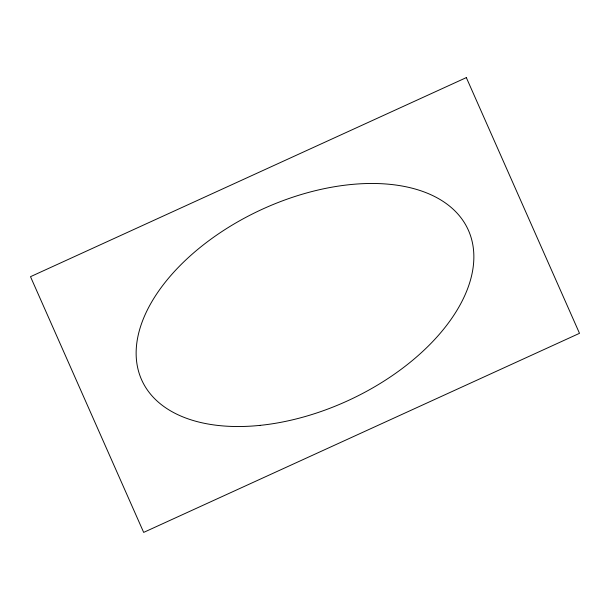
<?xml version="1.0" encoding="UTF-8"?>
<svg xmlns="http://www.w3.org/2000/svg" width="610" height="610" viewBox="0 0 610 610"><rect width="100%" height="100%" fill="white"/><g stroke="black" fill="none" stroke-linecap="round" stroke-linejoin="round"><path stroke-width="0.91" d="M466.33 77.6L30.5 276.681L143.67 532.4L579.5 333.319L466.33 77.6M260.035 425.376A179.683 104.851 -24.9 0 0 468.434 230.344A179.683 104.851 -24.9 0 0 186.53 259.281A179.683 104.851 -24.9 0 0 260.035 425.376"/></g></svg>
